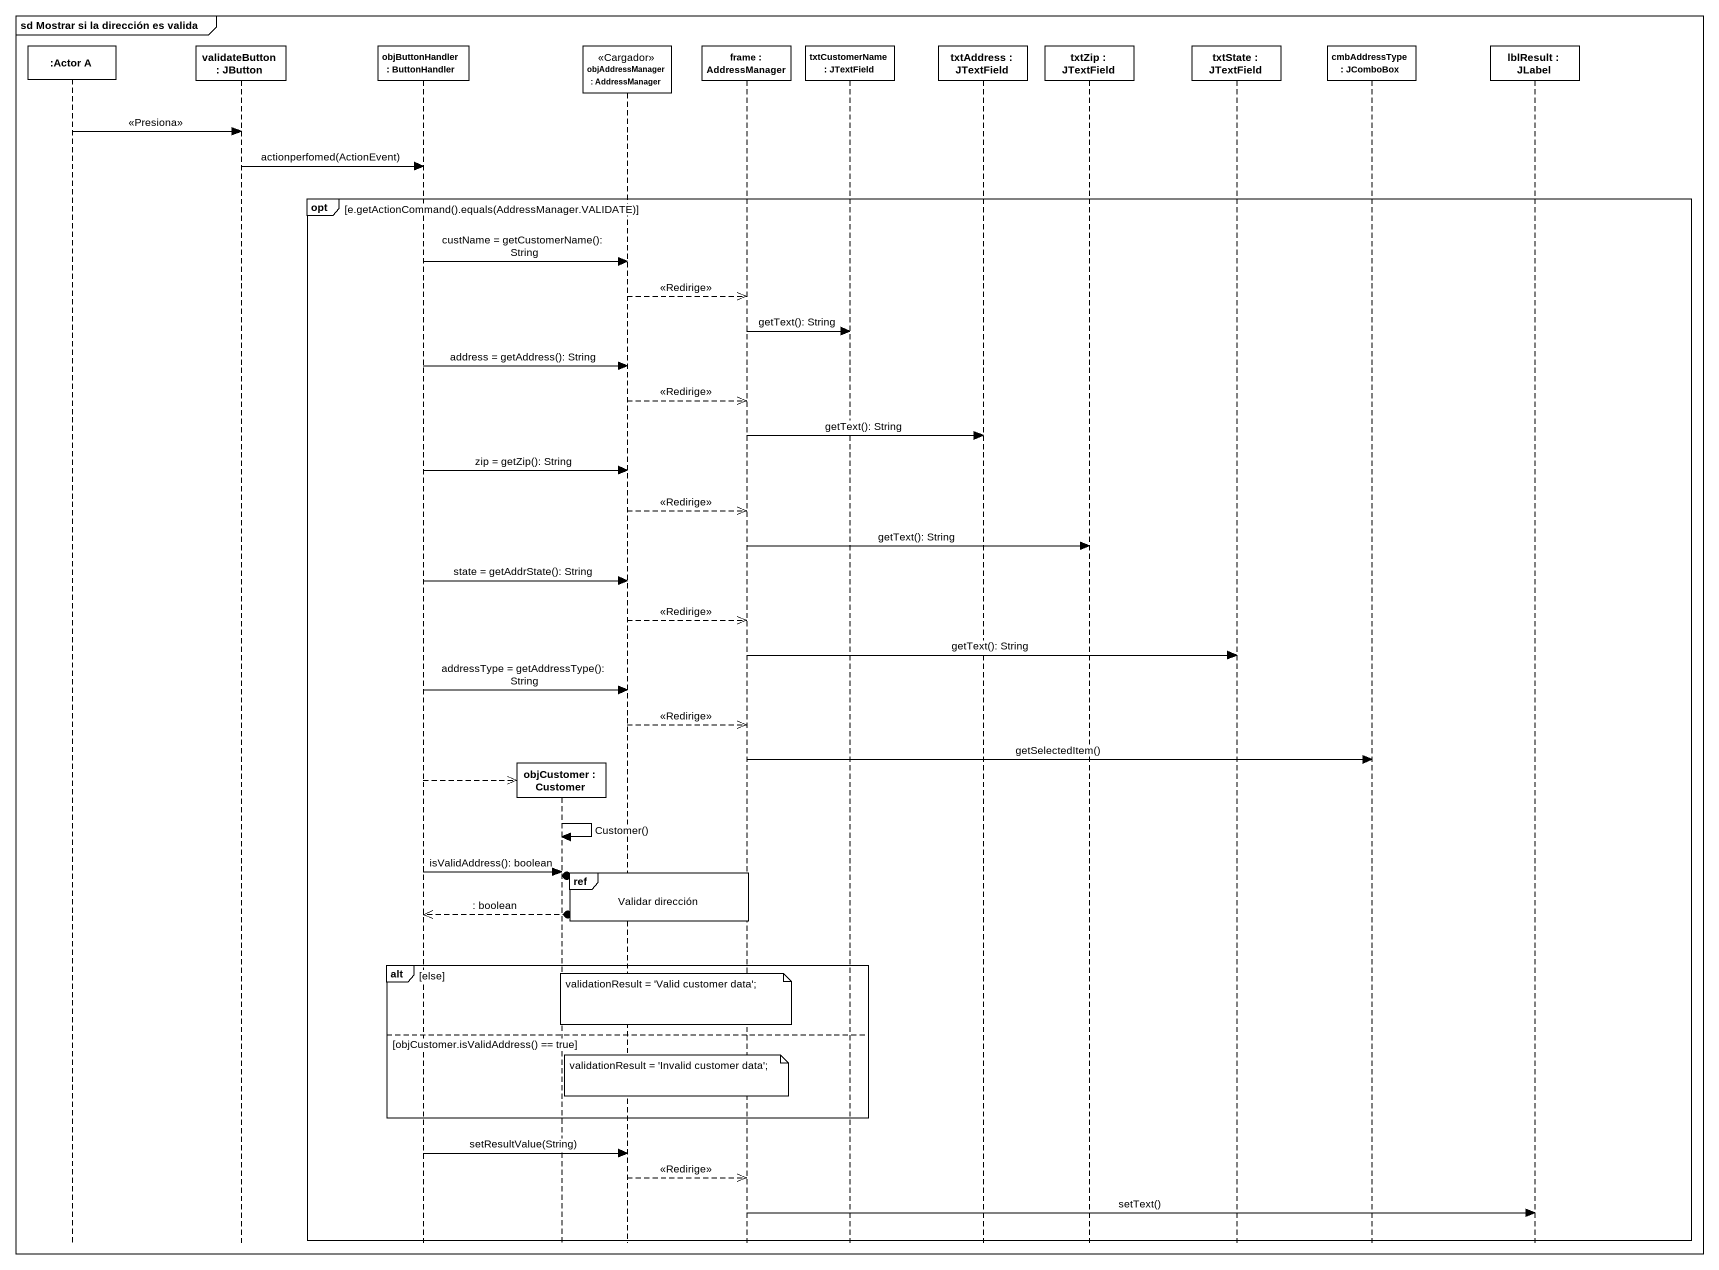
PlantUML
@startuml
mainframe sd Mostrar si la dirección es valida
hide footbox
participant ":Actor A" as Actor_A
participant "validateButton : JButton" as validateButton
participant "objButtonHandler : ButtonHandler" as objButtonHandler
participant "objCustomer : Customer" as objCustomer
participant "objAddressManager : AddressManager" as objAddressManager <<Cargador>>
participant "frame : AddressManager" as frame_
participant "txtCustomerName : JTextField" as txtCustomerName
participant "txtAddress : JTextField" as txtAddress
participant "txtZip : JTextField" as txtZip
participant "txtState : JTextField" as txtState
participant "cmbAddressType : JComboBox" as cmbAddressType
participant "lblResult : JLabel" as lblResult

Actor_A -> validateButton : <<Presiona>>
validateButton -> objButtonHandler : actionperfomed(ActionEvent)
opt e.getActionCommand().equals(AddressManager.VALIDATE)
  objButtonHandler -> objAddressManager : custName = getCustomerName(): String
  objAddressManager -->> frame_ : <<Redirige>>
  frame_ -> txtCustomerName : getText(): String
  objButtonHandler -> objAddressManager : address = getAddress(): String
  objAddressManager -->> frame_ : <<Redirige>>
  frame_ -> txtAddress : getText(): String
  objButtonHandler -> objAddressManager : zip = getZip(): String
  objAddressManager -->> frame_ : <<Redirige>>
  frame_ -> txtZip : getText(): String
  objButtonHandler -> objAddressManager : state = getAddrState(): String
  objAddressManager -->> frame_ : <<Redirige>>
  frame_ -> txtState : getText(): String
  objButtonHandler -> objAddressManager : addressType = getAddressType(): String
  objAddressManager -->> frame_ : <<Redirige>>
  frame_ -> cmbAddressType : getSelectedItem()
  objButtonHandler -->> objCustomer **
  objCustomer -> objCustomer : Customer()
  objButtonHandler -> objCustomer : isValidAddress(): boolean
  ref over objAddressManager, frame_ : Validar dirección
  objButtonHandler <<--o] : : boolean
  alt else
    note over objAddressManager : validationResult = 'Valid customer data';
  else objCustomer.isValidAddress() == true
    note over objAddressManager : validationResult = 'Invalid customer data';
  end
  objButtonHandler -> objAddressManager : setResultValue(String)
  objAddressManager -->> frame_ : <<Redirige>>
  frame_ -> lblResult : setText()
end
@enduml
